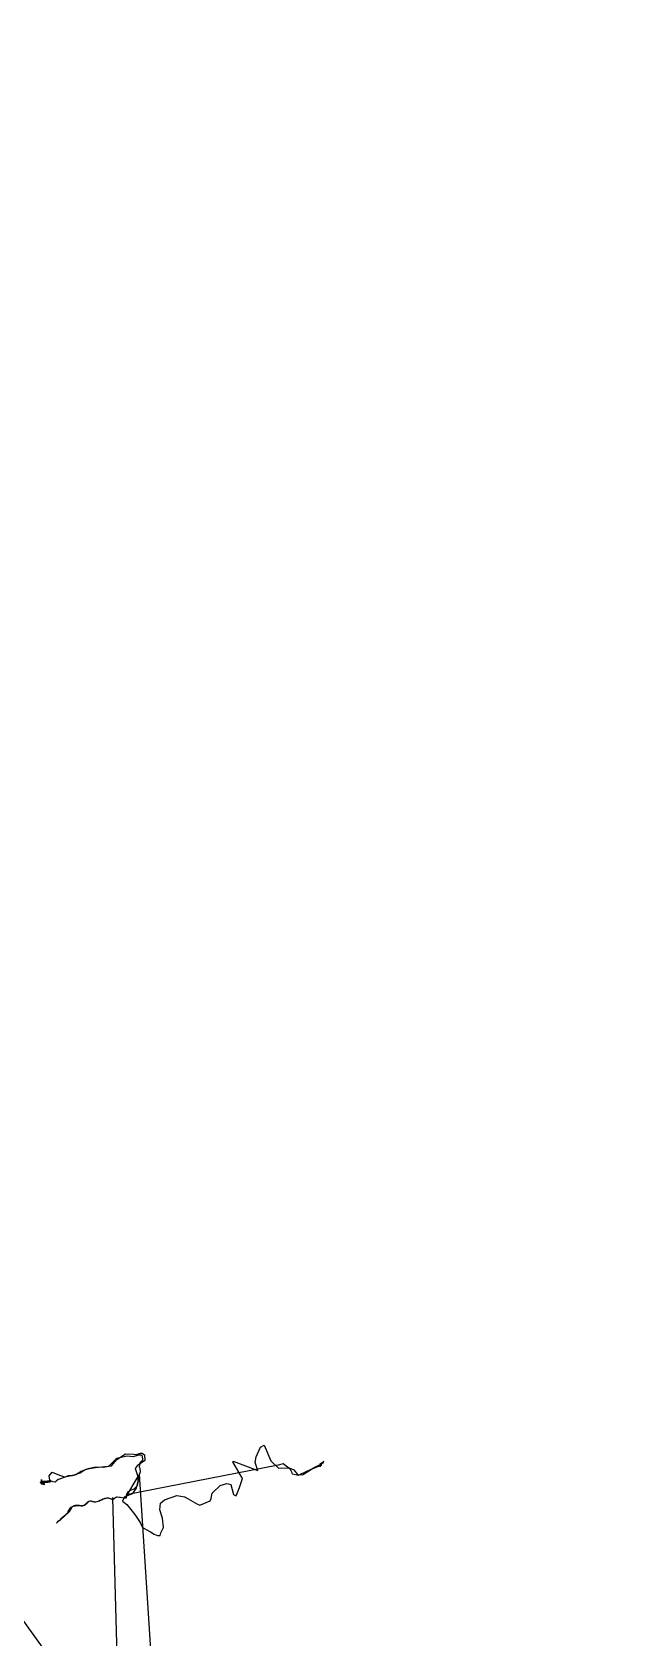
# Model space of a CAD drawing. Extents: x 533996 to 558759, y 1823984 to 1869097.
# Drawn here: x 550192 to 558442, y 1846540 to 1869090 of the extents above; entities that cross this region are included whole.
import ezdxf

# ---------------------------------------------------------------- set-up
doc = ezdxf.new("R2010")
doc.units = 0
for name, color, linetype in [('Default', 7, 'Continuous'), ('Unknown Line Type', 7, 'Continuous'), ('Unknown Point Feature', 7, 'Continuous')]:
    doc.layers.add(name, color=color, linetype=linetype)

# ---------------------------------------------------------------- blocks, each defined once
blk = doc.blocks.new('POINT_DISPLAY')
at = {"layer": 'Default'}
blk.add_line((0, 0), (0, 0), dxfattribs=at)

msp = doc.modelspace()

# ---------------------------------------------------------------- linework, layer by layer
at = {"layer": 'Unknown Line Type'}
for points in [[(558442, 1835129), (534041, 1869090)], [(551585, 1838963), (551324, 1848508), (551322, 1848510), (551324, 1848509), (551331, 1848494), (551330, 1848491), (551330, 1848491), (551329, 1848491), (551323, 1848490), (551316, 1848487), (551315, 1848487), (551309, 1848486), (551302, 1848487), (551293, 1848492), (551291, 1848493), (551274, 1848499), (551262, 1848503), (551250, 1848504), (551244, 1848504), (551245, 1848503), (551234, 1848501), (551222, 1848497), (551222, 1848497), (551212, 1848495), (551202, 1848492), (551201, 1848491), (551188, 1848487), (551176, 1848481), (551167, 1848475), (551153, 1848469), (551136, 1848461), (551119, 1848455), (551099, 1848449), (551081, 1848447), (551065, 1848447), (551046, 1848449), (551030, 1848456), (551019, 1848461), (551003, 1848462), (550986, 1848453), (550972, 1848440), (550961, 1848427), (550946, 1848415), (550930, 1848405), (550912, 1848398), (550892, 1848394), (550874, 1848396), (550859, 1848398), (550843, 1848399), (550841, 1848399), (550822, 1848399), (550814, 1848399), (550795, 1848398), (550779, 1848394), (550766, 1848389), (550757, 1848382), (550751, 1848375), (550743, 1848366), (550737, 1848354), (550729, 1848339), (550728, 1848335), (550720, 1848320), (550712, 1848308), (550700, 1848297), (550690, 1848289), (550682, 1848283), (550669, 1848271), (550659, 1848264), (550656, 1848258), (550646, 1848251), (550636, 1848240), (550629, 1848231), (550620, 1848224), (550611, 1848215), (550599, 1848205), (550593, 1848199), (550583, 1848196), (550580, 1848190), (550565, 1848180), (550555, 1848172), (550546, 1848166), (550543, 1848162), (550541, 1848160), (550537, 1848156), (550536, 1848155), (550539, 1848158), (550547, 1848167), (550557, 1848178), (550564, 1848183), (550581, 1848194), (550596, 1848206), (550606, 1848220), (550620, 1848233), (550635, 1848248), (550648, 1848261), (550660, 1848270), (550675, 1848284), (550691, 1848298), (550700, 1848314), (550706, 1848330), (550706, 1848331), (550719, 1848354), (550739, 1848376), (550770, 1848391), (550771, 1848391), (550800, 1848395), (550834, 1848398), (550857, 1848397), (550880, 1848396), (550901, 1848394), (550912, 1848397), (550930, 1848406), (550942, 1848418), (550953, 1848431), (550968, 1848446), (550986, 1848460), (550992, 1848462), (551016, 1848466), (551040, 1848462), (551061, 1848453), (551084, 1848450), (551106, 1848455), (551127, 1848465), (551144, 1848472), (551166, 1848480), (551184, 1848491), (551197, 1848494), (551218, 1848501), (551239, 1848506), (551263, 1848508), (551274, 1848502), (551297, 1848495), (551311, 1848489), (551330, 1848490), (551345, 1848496), (551352, 1848502), (551357, 1848506), (551359, 1848510), (551374, 1848515), (551374, 1848519), (551380, 1848519), (551387, 1848520), (551418, 1848518), (551428, 1848518), (551489, 1848505), (551518, 1848507), (551515, 1848522), (551512, 1848522), (551511, 1848522), (551510, 1848521), (551510, 1848522), (551511, 1848522), (551512, 1848522), (551512, 1848521), (551513, 1848521), (551512, 1848526), (551520, 1848558), (551544, 1848596), (551572, 1848616), (551623, 1848632), (551671, 1848679), (551684, 1848734), (551680, 1848734), (551680, 1848758), (551681, 1848783), (551714, 1848877), (551707, 1848921), (551699, 1848939), (551708, 1849001), (551744, 1849041), (551743, 1849092), (551734, 1849101), (551724, 1849108), (551684, 1849108), (551612, 1849083), (551524, 1849093), (551375, 1849060), (551339, 1849023), (551265, 1848946), (551192, 1848933), (551178, 1848938), (551072, 1848934), (551058, 1848932), (550962, 1848909), (550880, 1848878), (550807, 1848830), (550792, 1848824), (550766, 1848822), (550754, 1848817), (550721, 1848818), (550701, 1848818), (550698, 1848817), (550642, 1848793), (550575, 1848770), (550556, 1848763), (550531, 1848743), (550514, 1848725), (550481, 1848730), (550451, 1848744), (550382, 1848735), (550371, 1848734), (550333, 1848735), (550332, 1848731), (550329, 1848730), (550327, 1848731), (550321, 1848730), (550319, 1848730), (550320, 1848730), (550316, 1848728), (550317, 1848725), (550317, 1848723), (550317, 1848723), (550323, 1848729), (550330, 1848731), (550334, 1848733), (550330, 1848730), (550324, 1848737), (550324, 1848741), (550325, 1848756), (550323, 1848762), (550325, 1848757), (550323, 1848749), (550322, 1848744), (550320, 1848735), (550317, 1848728), (550315, 1848725), (550311, 1848723), (550312, 1848723), (550314, 1848723), (550314, 1848723), (550313, 1848722), (550312, 1848720), (550312, 1848720), (550312, 1848720), (550310, 1848720), (550308, 1848719), (550309, 1848720), (550310, 1848721), (550311, 1848722), (550317, 1848724), (550333, 1848736), (550333, 1848733), (550331, 1848731), (550332, 1848733), (550333, 1848733), (550336, 1848732), (550334, 1848733), (550331, 1848735), (550330, 1848735), (550331, 1848734), (550331, 1848735), (550332, 1848736), (550334, 1848736), (550333, 1848733), (550333, 1848731), (550334, 1848731), (550332, 1848735), (550331, 1848731), (550332, 1848734), (550318, 1848725), (550313, 1848726), (550308, 1848722), (550305, 1848722), (550308, 1848722), (550306, 1848721), (550307, 1848720), (550307, 1848721), (550307, 1848722), (550306, 1848723), (550305, 1848723), (550307, 1848723), (550307, 1848718), (550308, 1848721), (550310, 1848723), (550316, 1848724), (550319, 1848725), (550327, 1848719), (550320, 1848711), (550313, 1848710), (550324, 1848702), (550333, 1848702), (550345, 1848699), (550355, 1848696), (550356, 1848696), (550372, 1848698), (550371, 1848699), (550370, 1848701), (550356, 1848698), (550336, 1848699), (550323, 1848703), (550332, 1848713), (550359, 1848720), (550387, 1848725), (550412, 1848725), (550431, 1848730), (550446, 1848733), (550455, 1848742), (550453, 1848745), (550447, 1848757), (550452, 1848753), (550446, 1848749), (550441, 1848747), (550437, 1848746), (550416, 1848740), (550408, 1848739), (550402, 1848738), (550398, 1848737), (550392, 1848737), (550382, 1848735), (550373, 1848735), (550351, 1848734), (550333, 1848735), (550331, 1848733), (550331, 1848733), (550335, 1848732), (550355, 1848730), (550426, 1848742), (550453, 1848745), (550451, 1848745), (550445, 1848747), (550442, 1848756), (550429, 1848814), (550471, 1848866), (550574, 1848823), (550647, 1848803), (550673, 1848807), (550781, 1848831), (550866, 1848860), (550926, 1848900), (550997, 1848919), (551083, 1848932), (551210, 1848946), (551307, 1848957), (551382, 1849043), (551504, 1849127), (551621, 1849121), (551653, 1849117), (551712, 1849135), (551738, 1849135), (551767, 1849111), (551774, 1849030), (551668, 1848958), (551640, 1848917), (551687, 1848776), (551653, 1848642), (551597, 1848564), (551484, 1848516), (551460, 1848462), (551522, 1848413), (551634, 1848271), (551707, 1848162), (551741, 1848091), (551852, 1848030), (551905, 1847995), (551954, 1847978), (551988, 1847976), (551999, 1848014), (552035, 1848088), (552024, 1848223), (551985, 1848340), (551995, 1848433), (552050, 1848481), (552222, 1848540), (552335, 1848523), (552351, 1848513), (552512, 1848419), (552544, 1848403), (552690, 1848467), (552703, 1848499), (552716, 1848550), (552717, 1848574), (552832, 1848680), (552927, 1848706), (552950, 1848703), (552980, 1848692), (553020, 1848554), (553058, 1848535), (553102, 1848653), (553147, 1848776), (553011, 1849011), (553012, 1849021), (553361, 1848891), (553321, 1849004), (553336, 1849082), (553400, 1849220), (553451, 1849245), (553543, 1849027), (553649, 1848923), (553799, 1848928), (553866, 1848899), (553918, 1848835), (553991, 1848832), (554003, 1848841), (554153, 1848933), (554273, 1848995), (554287, 1849017), (554256, 1848996), (554253, 1848986), (554250, 1848986), (554253, 1848988), (554245, 1848983), (554240, 1848994), (554250, 1848986), (554241, 1848986), (554238, 1848993), (554238, 1848994), (554234, 1848941), (554243, 1848981), (554245, 1848981), (554248, 1848986), (554248, 1848979), (554239, 1848987), (554245, 1848976), (554251, 1848985), (554249, 1848988), (554252, 1848990), (554247, 1848985), (554248, 1848963), (554237, 1848957), (554106, 1848904), (553947, 1848828), (553925, 1848820), (553849, 1848839), (553840, 1848860), (553819, 1848903), (553717, 1848982), (553645, 1848966), (551511, 1848548), (551511, 1848548), (551511, 1848548), (551511, 1848549), (551506, 1848514), (551507, 1848513), (551506, 1848515), (551682, 1848808), (551683, 1848809), (551683, 1848808), (551685, 1848806), (551690, 1848816), (551692, 1848823), (551696, 1848828), (551698, 1848830), (551698, 1848840), (551701, 1848839), (551700, 1848840), (551699, 1848842), (551697, 1848843), (551695, 1848840), (551695, 1848838), (551696, 1848840), (553294, 1824054)]]:
    msp.add_lwpolyline(points, dxfattribs=at)

# ---------------------------------------------------------------- block references
at = {"layer": 'Unknown Point Feature', "xscale": 0.1, "yscale": 0.10000000000000002}
for p in [(551504, 1849127), (551621, 1849121), (551653, 1849117), (551684, 1849108), (551712, 1849135), (551724, 1849108), (551734, 1849101), (551738, 1849135), (551767, 1849111), (553400, 1849220), (553451, 1849245), (550880, 1848878), (550926, 1848900), (550962, 1848909), (550997, 1848919), (551058, 1848932), (551072, 1848934), (551083, 1848932), (551178, 1848938), (551192, 1848933), (551210, 1848946), (551265, 1848946), (551307, 1848957), (551339, 1849023), (551375, 1849060), (551382, 1849043), (551524, 1849093), (551612, 1849083), (551640, 1848917), (551668, 1848958), (551699, 1848939), (551707, 1848921), (551708, 1849001), (551714, 1848877), (551743, 1849092), (551744, 1849041), (551774, 1849030), (553011, 1849011), (553012, 1849021), (553321, 1849004), (553336, 1849082), (553361, 1848891), (553543, 1849027), (553645, 1848966), (553649, 1848923), (553717, 1848982), (553799, 1848928), (553819, 1848903), (553866, 1848899), (554106, 1848904), (554153, 1848933), (554234, 1848941), (554237, 1848957), (554238, 1848994), (554238, 1848993), (554239, 1848987), (554240, 1848994), (554241, 1848986), (554243, 1848981), (554245, 1848983), (554245, 1848981), (554245, 1848976), (554247, 1848985), (554248, 1848986), (554248, 1848979), (554248, 1848963), (554249, 1848988), (554250, 1848986), (554250, 1848986), (554251, 1848985), (554252, 1848990), (554253, 1848988), (554253, 1848986), (554256, 1848996), (554273, 1848995), (554287, 1849017), (550305, 1848723), (550305, 1848722), (550306, 1848723), (550306, 1848721), (550307, 1848723), (550307, 1848722), (550307, 1848721), (550307, 1848720), (550307, 1848718), (550308, 1848722), (550308, 1848722), (550308, 1848721), (550308, 1848719), (550309, 1848720), (550310, 1848723), (550310, 1848721), (550310, 1848720), (550311, 1848723), (550311, 1848722), (550312, 1848723), (550312, 1848720), (550312, 1848720), (550312, 1848720), (550313, 1848726), (550313, 1848722), (550313, 1848710), (550314, 1848723), (550314, 1848723), (550315, 1848725), (550316, 1848728), (550316, 1848724), (550317, 1848728), (550317, 1848725), (550317, 1848724), (550317, 1848723), (550317, 1848723), (550318, 1848725), (550319, 1848730), (550319, 1848725), (550320, 1848735), (550320, 1848730), (550320, 1848711), (550321, 1848730), (550322, 1848744), (550323, 1848762), (550323, 1848749), (550323, 1848729), (550323, 1848703), (550324, 1848741), (550324, 1848737), (550324, 1848702), (550325, 1848757), (550325, 1848756), (550327, 1848731), (550327, 1848719), (550329, 1848730), (550330, 1848735), (550330, 1848731), (550330, 1848730), (550331, 1848735), (550331, 1848735), (550331, 1848734), (550331, 1848733), (550331, 1848733), (550331, 1848731), (550331, 1848731), (550332, 1848736), (550332, 1848735), (550332, 1848734), (550332, 1848733), (550332, 1848731), (550332, 1848713), (550333, 1848736), (550333, 1848735), (550333, 1848735), (550333, 1848733), (550333, 1848733), (550333, 1848733), (550333, 1848731), (550333, 1848702), (550334, 1848736), (550334, 1848733), (550334, 1848733), (550334, 1848731), (550335, 1848732), (550336, 1848732), (550336, 1848699), (550345, 1848699), (550351, 1848734), (550355, 1848730), (550355, 1848696), (550356, 1848698), (550356, 1848696), (550359, 1848720), (550370, 1848701), (550371, 1848734), (550371, 1848699), (550372, 1848698), (550373, 1848735), (550382, 1848735), (550382, 1848735), (550387, 1848725), (550392, 1848737), (550398, 1848737), (550402, 1848738), (550408, 1848739), (550412, 1848725), (550416, 1848740), (550426, 1848742), (550429, 1848814), (550431, 1848730), (550437, 1848746), (550441, 1848747), (550442, 1848756), (550445, 1848747), (550446, 1848749), (550446, 1848733), (550447, 1848757), (550451, 1848745), (550451, 1848744), (550452, 1848753), (550453, 1848745), (550453, 1848745), (550455, 1848742), (550471, 1848866), (550481, 1848730), (550514, 1848725), (550531, 1848743), (550556, 1848763), (550574, 1848823), (550575, 1848770), (550642, 1848793), (550647, 1848803), (550673, 1848807), (550698, 1848817), (550701, 1848818), (550721, 1848818), (550754, 1848817), (550766, 1848822), (550781, 1848831), (550792, 1848824), (550807, 1848830), (550866, 1848860), (551671, 1848679), (551680, 1848758), (551680, 1848734), (551681, 1848783), (551682, 1848808), (551683, 1848809), (551683, 1848808), (551684, 1848734), (551685, 1848806), (551687, 1848776), (551690, 1848816), (551692, 1848823), (551695, 1848840), (551695, 1848838), (551696, 1848840), (551696, 1848828), (551697, 1848843), (551698, 1848840), (551698, 1848830), (551699, 1848842), (551700, 1848840), (551701, 1848839), (552832, 1848680), (552927, 1848706), (552950, 1848703), (552980, 1848692), (553102, 1848653), (553147, 1848776), (553840, 1848860), (553849, 1848839), (553918, 1848835), (553925, 1848820), (553947, 1848828), (553991, 1848832), (554003, 1848841), (550953, 1848431), (550961, 1848427), (550968, 1848446), (550972, 1848440), (550986, 1848460), (550986, 1848453), (550992, 1848462), (551003, 1848462), (551016, 1848466), (551019, 1848461), (551030, 1848456), (551040, 1848462), (551046, 1848449), (551061, 1848453), (551065, 1848447), (551081, 1848447), (551084, 1848450), (551099, 1848449), (551106, 1848455), (551119, 1848455), (551127, 1848465), (551136, 1848461), (551144, 1848472), (551153, 1848469), (551166, 1848480), (551167, 1848475), (551176, 1848481), (551184, 1848491), (551188, 1848487), (551197, 1848494), (551201, 1848491), (551202, 1848492), (551212, 1848495), (551218, 1848501), (551222, 1848497), (551222, 1848497), (551234, 1848501), (551239, 1848506), (551244, 1848504), (551245, 1848503), (551250, 1848504), (551262, 1848503), (551263, 1848508), (551274, 1848502), (551274, 1848499), (551291, 1848493), (551293, 1848492), (551297, 1848495), (551302, 1848487), (551309, 1848486), (551311, 1848489), (551315, 1848487), (551316, 1848487), (551322, 1848510), (551323, 1848490), (551324, 1848509), (551324, 1848508), (551329, 1848491), (551330, 1848491), (551330, 1848491), (551330, 1848490), (551331, 1848494), (551345, 1848496), (551352, 1848502), (551357, 1848506), (551359, 1848510), (551374, 1848519), (551374, 1848515), (551380, 1848519), (551387, 1848520), (551418, 1848518), (551428, 1848518), (551460, 1848462), (551484, 1848516), (551489, 1848505), (551506, 1848515), (551506, 1848514), (551507, 1848513), (551510, 1848522), (551510, 1848521), (551511, 1848549), (551511, 1848548), (551511, 1848548), (551511, 1848548), (551511, 1848522), (551511, 1848522), (551512, 1848526), (551512, 1848522), (551512, 1848522), (551512, 1848521), (551513, 1848521), (551515, 1848522), (551518, 1848507), (551520, 1848558), (551544, 1848596), (551572, 1848616), (551597, 1848564), (551623, 1848632), (551653, 1848642), (551995, 1848433), (552050, 1848481), (552222, 1848540), (552335, 1848523), (552351, 1848513), (552512, 1848419), (552690, 1848467), (552703, 1848499), (552716, 1848550), (552717, 1848574), (553020, 1848554), (553058, 1848535), (550581, 1848194), (550583, 1848196), (550593, 1848199), (550596, 1848206), (550599, 1848205), (550606, 1848220), (550611, 1848215), (550620, 1848233), (550620, 1848224), (550629, 1848231), (550635, 1848248), (550636, 1848240), (550646, 1848251), (550648, 1848261), (550656, 1848258), (550659, 1848264), (550660, 1848270), (550669, 1848271), (550675, 1848284), (550682, 1848283), (550690, 1848289), (550691, 1848298), (550700, 1848314), (550700, 1848297), (550706, 1848331), (550706, 1848330), (550712, 1848308), (550719, 1848354), (550720, 1848320), (550728, 1848335), (550729, 1848339), (550737, 1848354), (550739, 1848376), (550743, 1848366), (550751, 1848375), (550757, 1848382), (550766, 1848389), (550770, 1848391), (550771, 1848391), (550779, 1848394), (550795, 1848398), (550800, 1848395), (550814, 1848399), (550822, 1848399), (550834, 1848398), (550841, 1848399), (550843, 1848399), (550857, 1848397), (550859, 1848398), (550874, 1848396), (550880, 1848396), (550892, 1848394), (550901, 1848394), (550912, 1848398), (550912, 1848397), (550930, 1848406), (550930, 1848405), (550942, 1848418), (550946, 1848415), (551522, 1848413), (551634, 1848271), (551985, 1848340), (552024, 1848223), (552544, 1848403), (550536, 1848155), (550537, 1848156), (550539, 1848158), (550541, 1848160), (550543, 1848162), (550546, 1848166), (550547, 1848167), (550555, 1848172), (550557, 1848178), (550564, 1848183), (550565, 1848180), (550580, 1848190), (551707, 1848162), (551741, 1848091), (551852, 1848030), (551905, 1847995), (551954, 1847978), (551988, 1847976), (551999, 1848014), (552035, 1848088)]:
    msp.add_blockref('POINT_DISPLAY', p, dxfattribs=at)

doc.saveas('drawing.dxf')
